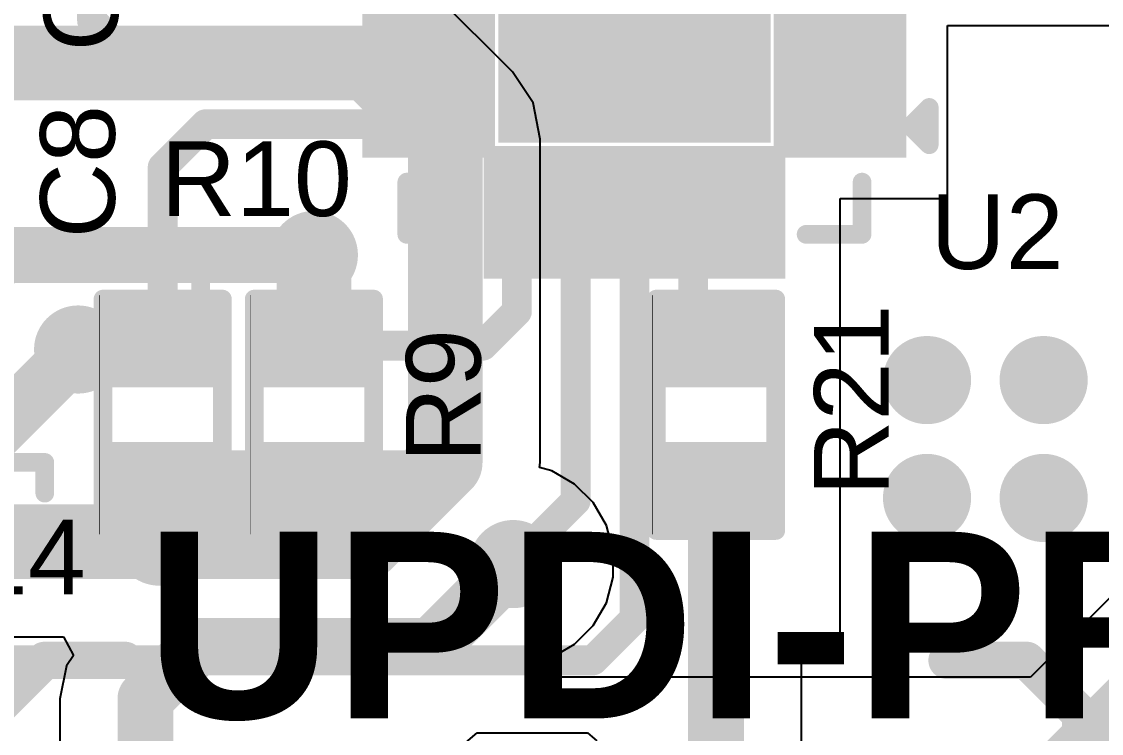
# Model space of a CAD drawing. Header units: millimetres. Extents: x -0.08 to 6.4, y -0.08 to 2.27.
# Drawn here: x 1.0063 to 1.2957, y 0.1668 to 0.3575 of the extents above; entities that cross this region are included whole.
import ezdxf

# ---------------------------------------------------------------- set-up
doc = ezdxf.new("R2010")
doc.units = ezdxf.units.MM
doc.header["$MEASUREMENT"] = 0
for name, color, linetype in [('BottomLayer', 5, 'Continuous'), ('TopLayer', 1, 'Continuous'), ('TopOverlay', 2, 'Continuous'), ('TopPaste', 8, 'Continuous'), ('TopSolder', 216, 'Continuous'), ('ViaHoleLayer', 16, 'Continuous')]:
    doc.layers.add(name, color=color, linetype=linetype)
doc.styles.add('Arial', font='', dxfattribs={"height": 0.2})
doc.styles.add('Arial Rounded MT Bold', font='', dxfattribs={"height": 0.2})
doc.styles.get('Arial').set_extended_font_data('Arial')
doc.styles.get('Arial Rounded MT Bold').set_extended_font_data('Arial Rounded MT Bold', bold=True)

# ---------------------------------------------------------------- blocks, each defined once
blk = doc.blocks.new('20_VQFN__3_3__10')
at = {"layer": 'TopLayer'}
for points in [[(-0.03642, 0.04134), (-0.03642, 0.0689), (-0.02657, 0.0689), (-0.02657, 0.04134)], [(-0.02067, 0.04134), (-0.02067, 0.0689), (-0.01083, 0.0689), (-0.01083, 0.04134)], [(-0.00492, 0.04134), (-0.00492, 0.0689), (0.00492, 0.0689), (0.00492, 0.04134)], [(0.01083, 0.04134), (0.01083, 0.0689), (0.02067, 0.0689), (0.02067, 0.04134)], [(0.02657, 0.04134), (0.02657, 0.0689), (0.03642, 0.0689), (0.03642, 0.04134)], [(-0.0689, 0.03642), (-0.04134, 0.03642), (-0.04134, 0.02657), (-0.0689, 0.02657)], [(0.04134, 0.03642), (0.0689, 0.03642), (0.0689, 0.02657), (0.04134, 0.02657)], [(-0.03248, 0.03248), (0.03248, 0.03248), (0.03248, -0.03248), (-0.03248, -0.03248)], [(-0.0689, 0.02067), (-0.04134, 0.02067), (-0.04134, 0.01083), (-0.0689, 0.01083)], [(0.04134, 0.02067), (0.0689, 0.02067), (0.0689, 0.01083), (0.04134, 0.01083)], [(-0.0689, 0.00492), (-0.04134, 0.00492), (-0.04134, -0.00492), (-0.0689, -0.00492)], [(0.04134, 0.00492), (0.0689, 0.00492), (0.0689, -0.00492), (0.04134, -0.00492)], [(-0.0689, -0.01083), (-0.04134, -0.01083), (-0.04134, -0.02067), (-0.0689, -0.02067)], [(0.04134, -0.01083), (0.0689, -0.01083), (0.0689, -0.02067), (0.04134, -0.02067)], [(-0.0689, -0.02657), (-0.04134, -0.02657), (-0.04134, -0.03642), (-0.0689, -0.03642)], [(0.04134, -0.02657), (0.0689, -0.02657), (0.0689, -0.03642), (0.04134, -0.03642)], [(-0.02657, -0.04134), (-0.02657, -0.0689), (-0.03642, -0.0689), (-0.03642, -0.04134)], [(-0.01083, -0.04134), (-0.01083, -0.0689), (-0.02067, -0.0689), (-0.02067, -0.04134)], [(0.00492, -0.04134), (0.00492, -0.0689), (-0.00492, -0.0689), (-0.00492, -0.04134)], [(0.02067, -0.04134), (0.02067, -0.0689), (0.01083, -0.0689), (0.01083, -0.04134)], [(0.03642, -0.04134), (0.03642, -0.0689), (0.02657, -0.0689), (0.02657, -0.04134)]]:
    blk.add_hatch(color=1, dxfattribs=at).paths.add_polyline_path(points)
at = {"layer": 'TopPaste'}
for points in [[(-0.03642, 0.04134), (-0.03642, 0.0689), (-0.02657, 0.0689), (-0.02657, 0.04134)], [(-0.02067, 0.04134), (-0.02067, 0.0689), (-0.01083, 0.0689), (-0.01083, 0.04134)], [(-0.00492, 0.04134), (-0.00492, 0.0689), (0.00492, 0.0689), (0.00492, 0.04134)], [(0.01083, 0.04134), (0.01083, 0.0689), (0.02067, 0.0689), (0.02067, 0.04134)], [(0.02657, 0.04134), (0.02657, 0.0689), (0.03642, 0.0689), (0.03642, 0.04134)], [(-0.0689, 0.03642), (-0.04134, 0.03642), (-0.04134, 0.02657), (-0.0689, 0.02657)], [(0.04134, 0.03642), (0.0689, 0.03642), (0.0689, 0.02657), (0.04134, 0.02657)], [(-0.03248, 0.03248), (0.03248, 0.03248), (0.03248, -0.03248), (-0.03248, -0.03248)], [(-0.0689, 0.02067), (-0.04134, 0.02067), (-0.04134, 0.01083), (-0.0689, 0.01083)], [(0.04134, 0.02067), (0.0689, 0.02067), (0.0689, 0.01083), (0.04134, 0.01083)], [(-0.0689, 0.00492), (-0.04134, 0.00492), (-0.04134, -0.00492), (-0.0689, -0.00492)], [(0.04134, 0.00492), (0.0689, 0.00492), (0.0689, -0.00492), (0.04134, -0.00492)], [(-0.0689, -0.01083), (-0.04134, -0.01083), (-0.04134, -0.02067), (-0.0689, -0.02067)], [(0.04134, -0.01083), (0.0689, -0.01083), (0.0689, -0.02067), (0.04134, -0.02067)], [(-0.0689, -0.02657), (-0.04134, -0.02657), (-0.04134, -0.03642), (-0.0689, -0.03642)], [(0.04134, -0.02657), (0.0689, -0.02657), (0.0689, -0.03642), (0.04134, -0.03642)], [(-0.02657, -0.04134), (-0.02657, -0.0689), (-0.03642, -0.0689), (-0.03642, -0.04134)], [(-0.01083, -0.04134), (-0.01083, -0.0689), (-0.02067, -0.0689), (-0.02067, -0.04134)], [(0.00492, -0.04134), (0.00492, -0.0689), (-0.00492, -0.0689), (-0.00492, -0.04134)], [(0.02067, -0.04134), (0.02067, -0.0689), (0.01083, -0.0689), (0.01083, -0.04134)], [(0.03642, -0.04134), (0.03642, -0.0689), (0.02657, -0.0689), (0.02657, -0.04134)]]:
    blk.add_hatch(color=8, dxfattribs=at).paths.add_polyline_path(points)
at = {"layer": 'TopSolder'}
for points in [[(-0.04042, 0.03734), (-0.04042, 0.0729), (-0.02257, 0.0729), (-0.02257, 0.03734)], [(-0.02467, 0.03734), (-0.02467, 0.0729), (-0.00683, 0.0729), (-0.00683, 0.03734)], [(-0.00892, 0.03734), (-0.00892, 0.0729), (0.00892, 0.0729), (0.00892, 0.03734)], [(0.00683, 0.03734), (0.00683, 0.0729), (0.02467, 0.0729), (0.02467, 0.03734)], [(0.02257, 0.03734), (0.02257, 0.0729), (0.04042, 0.0729), (0.04042, 0.03734)], [(-0.0729, 0.04042), (-0.03734, 0.04042), (-0.03734, 0.02257), (-0.0729, 0.02257)], [(0.03734, 0.04042), (0.0729, 0.04042), (0.0729, 0.02257), (0.03734, 0.02257)], [(-0.03648, 0.03648), (0.03648, 0.03648), (0.03648, -0.03648), (-0.03648, -0.03648)], [(-0.0729, 0.02467), (-0.03734, 0.02467), (-0.03734, 0.00683), (-0.0729, 0.00683)], [(0.03734, 0.02467), (0.0729, 0.02467), (0.0729, 0.00683), (0.03734, 0.00683)], [(-0.0729, 0.00892), (-0.03734, 0.00892), (-0.03734, -0.00892), (-0.0729, -0.00892)], [(0.03734, 0.00892), (0.0729, 0.00892), (0.0729, -0.00892), (0.03734, -0.00892)], [(-0.0729, -0.00683), (-0.03734, -0.00683), (-0.03734, -0.02467), (-0.0729, -0.02467)], [(0.03734, -0.00683), (0.0729, -0.00683), (0.0729, -0.02467), (0.03734, -0.02467)], [(-0.0729, -0.02257), (-0.03734, -0.02257), (-0.03734, -0.04042), (-0.0729, -0.04042)], [(0.03734, -0.02257), (0.0729, -0.02257), (0.0729, -0.04042), (0.03734, -0.04042)], [(-0.02257, -0.03734), (-0.02257, -0.0729), (-0.04042, -0.0729), (-0.04042, -0.03734)], [(-0.00683, -0.03734), (-0.00683, -0.0729), (-0.02467, -0.0729), (-0.02467, -0.03734)], [(0.00892, -0.03734), (0.00892, -0.0729), (-0.00892, -0.0729), (-0.00892, -0.03734)], [(0.02467, -0.03734), (0.02467, -0.0729), (0.00683, -0.0729), (0.00683, -0.03734)], [(0.04042, -0.03734), (0.04042, -0.0729), (0.02257, -0.0729), (0.02257, -0.03734)]]:
    blk.add_hatch(color=216, dxfattribs=at).paths.add_polyline_path(points)
at = {"layer": 'TopOverlay', "const_width": 0.005}
for points in [[(-0.046, 0.061), (-0.061, 0.061)], [(-0.061, 0.061), (-0.061, 0.047)], [(0.061, 0.061), (0.046, 0.061)], [(0.061, 0.061), (0.061, 0.047)], [(-0.074, 0.032), (-0.079, 0.037)], [(-0.079, 0.037), (-0.079, 0.027)], [(-0.074, 0.032), (-0.079, 0.027)], [(-0.061, -0.047), (-0.061, -0.061)], [(0.061, -0.047), (0.061, -0.061)], [(-0.046, -0.061), (-0.061, -0.061)], [(0.061, -0.061), (0.046, -0.061)]]:
    blk.add_lwpolyline(points, dxfattribs=at)
at = {"layer": 'TopOverlay', "const_width": 0.0025}
for points in [[(-0.06225, 0.061, 1), (-0.05975, 0.061, 1)], [(-0.06225, 0.061, 1), (-0.05975, 0.061, 1)], [(-0.04725, 0.061, 1), (-0.04475, 0.061, 1)], [(0.04475, 0.061, 1), (0.04725, 0.061, 1)], [(0.05975, 0.061, 1), (0.06225, 0.061, 1)], [(0.05975, 0.061, 1), (0.06225, 0.061, 1)], [(-0.06225, 0.047, 1), (-0.05975, 0.047, 1)], [(0.05975, 0.047, 1), (0.06225, 0.047, 1)], [(-0.08025, 0.037, 1), (-0.07775, 0.037, 1)], [(-0.08025, 0.037, 1), (-0.07775, 0.037, 1)], [(-0.07525, 0.032, 1), (-0.07275, 0.032, 1)], [(-0.07525, 0.032, 1), (-0.07275, 0.032, 1)], [(-0.08025, 0.027, 1), (-0.07775, 0.027, 1)], [(-0.08025, 0.027, 1), (-0.07775, 0.027, 1)], [(-0.06225, -0.047, 1), (-0.05975, -0.047, 1)], [(0.05975, -0.047, 1), (0.06225, -0.047, 1)], [(-0.06225, -0.061, 1), (-0.05975, -0.061, 1)], [(-0.06225, -0.061, 1), (-0.05975, -0.061, 1)], [(-0.04725, -0.061, 1), (-0.04475, -0.061, 1)], [(0.04475, -0.061, 1), (0.04725, -0.061, 1)], [(0.05975, -0.061, 1), (0.06225, -0.061, 1)], [(0.05975, -0.061, 1), (0.06225, -0.061, 1)]]:
    blk.add_lwpolyline(points, format="xyb", close=True, dxfattribs=at)
blk = doc.blocks.new('R___0402_19')
at = {"layer": 'TopLayer'}
for points in [[(-0.0275, -0.0125), (-0.0275, 0.0125), (-0.0095, 0.0125), (-0.0095, -0.0125)], [(0.0095, -0.0125), (0.0095, 0.0125), (0.0275, 0.0125), (0.0275, -0.0125)]]:
    blk.add_hatch(color=1, dxfattribs=at).paths.add_polyline_path(points)
at = {"layer": 'TopPaste'}
for points in [[(-0.0275, -0.0125), (-0.0275, 0.0125), (-0.0095, 0.0125), (-0.0095, -0.0125)], [(0.0095, -0.0125), (0.0095, 0.0125), (0.0275, 0.0125), (0.0275, -0.0125)]]:
    blk.add_hatch(color=8, dxfattribs=at).paths.add_polyline_path(points)
at = {"layer": 'TopSolder'}
for points in [[(-0.02967, -0.01467), (-0.02967, 0.01467), (-0.00733, 0.01467), (-0.00733, -0.01467)], [(0.00733, -0.01467), (0.00733, 0.01467), (0.02967, 0.01467), (0.02967, -0.01467)]]:
    blk.add_hatch(color=216, dxfattribs=at).paths.add_polyline_path(points)
at = {"layer": 'TopOverlay'}
for points, const_width in [([(0.031, 0.016), (-0.031, 0.016)], 0.005), ([(-0.031, -0.016), (-0.031, 0.016)], 0.005), ([(0.031, -0.016), (0.031, 0.016)], 0.005), ([(0.031, -0.016), (-0.031, -0.016)], 0.005), ([(0.032, -0.017), (-0.032, -0.017)], 0.000127)]:
    blk.add_lwpolyline(points, dxfattribs=dict(at, const_width=const_width))
for points, const_width in [([(-0.03225, 0.016, 1), (-0.02975, 0.016, 1)], 0.0025), ([(-0.03225, 0.016, 1), (-0.02975, 0.016, 1)], 0.0025), ([(0.02975, 0.016, 1), (0.03225, 0.016, 1)], 0.0025), ([(0.02975, 0.016, 1), (0.03225, 0.016, 1)], 0.0025), ([(-0.03225, -0.016, 1), (-0.02975, -0.016, 1)], 0.0025), ([(-0.03225, -0.016, 1), (-0.02975, -0.016, 1)], 0.0025), ([(0.02975, -0.016, 1), (0.03225, -0.016, 1)], 0.0025), ([(0.02975, -0.016, 1), (0.03225, -0.016, 1)], 0.0025), ([(-0.03203, -0.017, 1), (-0.03197, -0.017, 1)], 0.0000635), ([(0.03197, -0.017, 1), (0.03203, -0.017, 1)], 0.0000635)]:
    blk.add_lwpolyline(points, format="xyb", close=True, dxfattribs=dict(at, const_width=const_width))
blk = doc.blocks.new('R___0402_29')
at = {"layer": 'TopLayer'}
for points in [[(-0.0275, -0.0125), (-0.0275, 0.0125), (-0.0095, 0.0125), (-0.0095, -0.0125)], [(0.0095, -0.0125), (0.0095, 0.0125), (0.0275, 0.0125), (0.0275, -0.0125)]]:
    blk.add_hatch(color=1, dxfattribs=at).paths.add_polyline_path(points)
at = {"layer": 'TopPaste'}
for points in [[(-0.0275, -0.0125), (-0.0275, 0.0125), (-0.0095, 0.0125), (-0.0095, -0.0125)], [(0.0095, -0.0125), (0.0095, 0.0125), (0.0275, 0.0125), (0.0275, -0.0125)]]:
    blk.add_hatch(color=8, dxfattribs=at).paths.add_polyline_path(points)
at = {"layer": 'TopSolder'}
for points in [[(-0.02967, -0.01467), (-0.02967, 0.01467), (-0.00733, 0.01467), (-0.00733, -0.01467)], [(0.00733, -0.01467), (0.00733, 0.01467), (0.02967, 0.01467), (0.02967, -0.01467)]]:
    blk.add_hatch(color=216, dxfattribs=at).paths.add_polyline_path(points)
at = {"layer": 'TopOverlay'}
for points, const_width in [([(-0.031, -0.016), (-0.031, 0.016)], 0.005), ([(0.031, 0.016), (-0.031, 0.016)], 0.005), ([(0.031, -0.016), (0.031, 0.016)], 0.005), ([(0.031, -0.016), (-0.031, -0.016)], 0.005), ([(0.032, -0.017), (-0.032, -0.017)], 0.000127)]:
    blk.add_lwpolyline(points, dxfattribs=dict(at, const_width=const_width))
for points, const_width in [([(-0.03225, 0.016, 1), (-0.02975, 0.016, 1)], 0.0025), ([(-0.03225, 0.016, 1), (-0.02975, 0.016, 1)], 0.0025), ([(0.02975, 0.016, 1), (0.03225, 0.016, 1)], 0.0025), ([(0.02975, 0.016, 1), (0.03225, 0.016, 1)], 0.0025), ([(-0.03225, -0.016, 1), (-0.02975, -0.016, 1)], 0.0025), ([(-0.03225, -0.016, 1), (-0.02975, -0.016, 1)], 0.0025), ([(0.02975, -0.016, 1), (0.03225, -0.016, 1)], 0.0025), ([(0.02975, -0.016, 1), (0.03225, -0.016, 1)], 0.0025), ([(-0.03203, -0.017, 1), (-0.03197, -0.017, 1)], 0.0000635), ([(0.03197, -0.017, 1), (0.03203, -0.017, 1)], 0.0000635)]:
    blk.add_lwpolyline(points, format="xyb", close=True, dxfattribs=dict(at, const_width=const_width))
blk = doc.blocks.new('R___0402_30')
at = {"layer": 'TopLayer'}
for points in [[(-0.0275, -0.0125), (-0.0275, 0.0125), (-0.0095, 0.0125), (-0.0095, -0.0125)], [(0.0095, -0.0125), (0.0095, 0.0125), (0.0275, 0.0125), (0.0275, -0.0125)]]:
    blk.add_hatch(color=1, dxfattribs=at).paths.add_polyline_path(points)
at = {"layer": 'TopPaste'}
for points in [[(-0.0275, -0.0125), (-0.0275, 0.0125), (-0.0095, 0.0125), (-0.0095, -0.0125)], [(0.0095, -0.0125), (0.0095, 0.0125), (0.0275, 0.0125), (0.0275, -0.0125)]]:
    blk.add_hatch(color=8, dxfattribs=at).paths.add_polyline_path(points)
at = {"layer": 'TopSolder'}
for points in [[(-0.02967, -0.01467), (-0.02967, 0.01467), (-0.00733, 0.01467), (-0.00733, -0.01467)], [(0.00733, -0.01467), (0.00733, 0.01467), (0.02967, 0.01467), (0.02967, -0.01467)]]:
    blk.add_hatch(color=216, dxfattribs=at).paths.add_polyline_path(points)
at = {"layer": 'TopOverlay'}
for points, const_width in [([(0.031, 0.016), (-0.031, 0.016)], 0.005), ([(-0.031, -0.016), (-0.031, 0.016)], 0.005), ([(0.031, -0.016), (0.031, 0.016)], 0.005), ([(0.031, -0.016), (-0.031, -0.016)], 0.005), ([(0.032, -0.017), (-0.032, -0.017)], 0.000127)]:
    blk.add_lwpolyline(points, dxfattribs=dict(at, const_width=const_width))
for points, const_width in [([(-0.03225, 0.016, 1), (-0.02975, 0.016, 1)], 0.0025), ([(-0.03225, 0.016, 1), (-0.02975, 0.016, 1)], 0.0025), ([(0.02975, 0.016, 1), (0.03225, 0.016, 1)], 0.0025), ([(0.02975, 0.016, 1), (0.03225, 0.016, 1)], 0.0025), ([(-0.03225, -0.016, 1), (-0.02975, -0.016, 1)], 0.0025), ([(-0.03225, -0.016, 1), (-0.02975, -0.016, 1)], 0.0025), ([(0.02975, -0.016, 1), (0.03225, -0.016, 1)], 0.0025), ([(0.02975, -0.016, 1), (0.03225, -0.016, 1)], 0.0025), ([(-0.03203, -0.017, 1), (-0.03197, -0.017, 1)], 0.0000635), ([(0.03197, -0.017, 1), (0.03203, -0.017, 1)], 0.0000635)]:
    blk.add_lwpolyline(points, format="xyb", close=True, dxfattribs=dict(at, const_width=const_width))

msp = doc.modelspace()

# ---------------------------------------------------------------- hatches: boundary and pattern name
at = {"layer": 'BottomLayer'}
h = msp.add_hatch(color=5, dxfattribs=at)
edge = h.paths.add_edge_path()
edge.add_arc((1.15479, 0.3457), 0.01181, 0, 360)
h = msp.add_hatch(color=5, dxfattribs=at)
edge = h.paths.add_edge_path()
edge.add_arc((1.18603, 0.3457), 0.01181, 0, 360)
h = msp.add_hatch(color=5, dxfattribs=at)
edge = h.paths.add_edge_path()
edge.add_arc((1.08464, 0.29499), 0.01181, 0, 360)
h = msp.add_hatch(color=5, dxfattribs=at)
edge = h.paths.add_edge_path()
edge.add_arc((1.02146, 0.26968), 0.01181, 0, 360)
h = msp.add_hatch(color=5, dxfattribs=at)
edge = h.paths.add_edge_path()
edge.add_arc((1.24895, 0.26149), 0.01181, 0, 360)
h = msp.add_hatch(color=5, dxfattribs=at)
edge = h.paths.add_edge_path()
edge.add_arc((1.2802, 0.26149), 0.01181, 0, 360)
h = msp.add_hatch(color=5, dxfattribs=at)
edge = h.paths.add_edge_path()
edge.add_arc((1.24895, 0.22991), 0.01181, 0, 360)
h = msp.add_hatch(color=5, dxfattribs=at)
edge = h.paths.add_edge_path()
edge.add_arc((1.2802, 0.22991), 0.01181, 0, 360)
h = msp.add_hatch(color=5, dxfattribs=at)
edge = h.paths.add_edge_path()
edge.add_arc((1.0432, 0.21822), 0.01181, 0, 360)
h = msp.add_hatch(color=5, dxfattribs=at)
edge = h.paths.add_edge_path()
edge.add_arc((1.13806, 0.2122), 0.01181, 0, 360)
at = {"layer": 'TopLayer'}
h = msp.add_hatch(color=1, dxfattribs=at)
edge = h.paths.add_edge_path()
edge.add_arc((1.15479, 0.3457), 0.01181, 0, 360)
h = msp.add_hatch(color=1, dxfattribs=at)
edge = h.paths.add_edge_path()
edge.add_arc((1.18603, 0.3457), 0.01181, 0, 360)
h = msp.add_hatch(color=1, dxfattribs=at)
edge = h.paths.add_edge_path()
edge.add_arc((1.08464, 0.29499), 0.01181, 0, 360)
h = msp.add_hatch(color=1, dxfattribs=at)
edge = h.paths.add_edge_path()
edge.add_arc((1.02146, 0.26968), 0.01181, 0, 360)
h = msp.add_hatch(color=1, dxfattribs=at)
edge = h.paths.add_edge_path()
edge.add_arc((1.24895, 0.26149), 0.01181, 0, 360)
h = msp.add_hatch(color=1, dxfattribs=at)
edge = h.paths.add_edge_path()
edge.add_arc((1.2802, 0.26149), 0.01181, 0, 360)
for points in [[(1.0312, 0.21822), (1.05504, 0.21822), (1.05504, 0.24269), (1.0312, 0.24269)], [(1.04863, 0.22469), (1.11414, 0.22469), (1.11414, 0.24269), (1.04863, 0.24269)]]:
    msp.add_hatch(color=1, dxfattribs=at).paths.add_polyline_path(points)
h = msp.add_hatch(color=1, dxfattribs=at)
edge = h.paths.add_edge_path()
edge.add_arc((1.24895, 0.22991), 0.01181, 0, 360)
h = msp.add_hatch(color=1, dxfattribs=at)
edge = h.paths.add_edge_path()
edge.add_arc((1.2802, 0.22991), 0.01181, 0, 360)
h = msp.add_hatch(color=1, dxfattribs=at)
edge = h.paths.add_edge_path()
edge.add_arc((1.0432, 0.21822), 0.01181, 0, 360)
h = msp.add_hatch(color=1, dxfattribs=at)
edge = h.paths.add_edge_path()
edge.add_arc((1.13806, 0.2122), 0.01181, 0, 360)
at = {"layer": 'ViaHoleLayer'}
h = msp.add_hatch(color=16, dxfattribs=at)
edge = h.paths.add_edge_path()
edge.add_arc((1.15479, 0.3457), 0.00591, 0, 360)
h = msp.add_hatch(color=16, dxfattribs=at)
edge = h.paths.add_edge_path()
edge.add_arc((1.18603, 0.3457), 0.00591, 0, 360)
h = msp.add_hatch(color=16, dxfattribs=at)
edge = h.paths.add_edge_path()
edge.add_arc((1.08464, 0.29499), 0.00591, 0, 360)
h = msp.add_hatch(color=16, dxfattribs=at)
edge = h.paths.add_edge_path()
edge.add_arc((1.02146, 0.26968), 0.00591, 0, 360)
h = msp.add_hatch(color=16, dxfattribs=at)
edge = h.paths.add_edge_path()
edge.add_arc((1.24895, 0.26149), 0.00591, 0, 360)
h = msp.add_hatch(color=16, dxfattribs=at)
edge = h.paths.add_edge_path()
edge.add_arc((1.2802, 0.26149), 0.00591, 0, 360)
h = msp.add_hatch(color=16, dxfattribs=at)
edge = h.paths.add_edge_path()
edge.add_arc((1.24895, 0.22991), 0.00591, 0, 360)
h = msp.add_hatch(color=16, dxfattribs=at)
edge = h.paths.add_edge_path()
edge.add_arc((1.2802, 0.22991), 0.00591, 0, 360)
h = msp.add_hatch(color=16, dxfattribs=at)
edge = h.paths.add_edge_path()
edge.add_arc((1.0432, 0.21822), 0.00591, 0, 360)
h = msp.add_hatch(color=16, dxfattribs=at)
edge = h.paths.add_edge_path()
edge.add_arc((1.13806, 0.2122), 0.00591, 0, 360)

# ---------------------------------------------------------------- linework, layer by layer
at = {"layer": 'BottomLayer'}
for p, q in [((1.13786, 0.34403), (1.11747, 0.36442)), ((1.14338, 0.33576), (1.13786, 0.34403)), ((1.14532, 0.32601), (1.14338, 0.33576)), ((1.14532, 0.23938), (1.14532, 0.32601)), ((1.14506, 0.23808), (1.14532, 0.23938)), ((1.1484, 0.23718), (1.14506, 0.23808)), ((1.15452, 0.23365), (1.1484, 0.23718)), ((1.15951, 0.22866), (1.15452, 0.23365)), ((1.16304, 0.22255), (1.15951, 0.22866)), ((1.16487, 0.21573), (1.16304, 0.22255)), ((1.16487, 0.20867), (1.16487, 0.21573)), ((1.16304, 0.20185), (1.16487, 0.20867)), ((1.30446, 0.20969), (1.27671, 0.18194)), ((1.15951, 0.19574), (1.16304, 0.20185)), ((1.15452, 0.19074), (1.15951, 0.19574)), ((0.99623, 0.19273), (1.01753, 0.19273)), ((1.01753, 0.19273), (1.0202, 0.18773)), ((1.1484, 0.18721), (1.15452, 0.19074)), ((1.0202, 0.18773), (1.01832, 0.18492)), ((1.14736, 0.18694), (1.1484, 0.18721)), ((1.14802, 0.18194), (1.14736, 0.18694)), ((1.01832, 0.18492), (1.01658, 0.17614)), ((1.27671, 0.18194), (1.14802, 0.18194)), ((1.01658, 0.17614), (1.01658, 0.1242))]:
    msp.add_line(p, q, dxfattribs=at)
for points, const_width in [([(0.92135, 0.34639), (1.09945, 0.34639)], 0.02), ([(1.09945, 0.34639), (1.11983, 0.32601)], 0.02), ([(1.11983, 0.23938), (1.11983, 0.32601)], 0.02), ([(0.9758, 0.2694), (1.00139, 0.29499)], 0.015), ([(1.00139, 0.29499), (1.08464, 0.29499)], 0.015), ([(0.99587, 0.24409), (1.02146, 0.26968)], 0.015), ([(1.09867, 0.21822), (1.11983, 0.23938)], 0.02), ([(0.98567, 0.21822), (1.0432, 0.21822)], 0.02), ([(1.0432, 0.21822), (1.09867, 0.21822)], 0.02), ([(1.11611, 0.19025), (1.13704, 0.21118)], 0.015), ([(1.2882, 0.1542), (1.3322, 0.1982)], 0.025), ([(1.03952, 0.17614), (1.05363, 0.19025)], 0.015), ([(1.05363, 0.19025), (1.11611, 0.19025)], 0.015), ([(1.03952, 0.11469), (1.03952, 0.17614)], 0.015)]:
    msp.add_lwpolyline(points, dxfattribs=dict(at, const_width=const_width))
for points, const_width in [([(1.09445, 0.34639, 1), (1.10445, 0.34639, 1)], 0.01), ([(1.09445, 0.34639, 1), (1.10445, 0.34639, 1)], 0.01), ([(1.11483, 0.32601, 1), (1.12483, 0.32601, 1)], 0.01), ([(1.11483, 0.32601, 1), (1.12483, 0.32601, 1)], 0.01), ([(0.99764, 0.29499, 1), (1.00514, 0.29499, 1)], 0.0075), ([(0.99764, 0.29499, 1), (1.00514, 0.29499, 1)], 0.0075), ([(1.08089, 0.29499, 1), (1.08839, 0.29499, 1)], 0.0075), ([(1.01771, 0.26968, 1), (1.02521, 0.26968, 1)], 0.0075), ([(1.11483, 0.23938, 1), (1.12483, 0.23938, 1)], 0.01), ([(1.11483, 0.23938, 1), (1.12483, 0.23938, 1)], 0.01), ([(1.0382, 0.21822, 1), (1.0482, 0.21822, 1)], 0.01), ([(1.0382, 0.21822, 1), (1.0482, 0.21822, 1)], 0.01), ([(1.09367, 0.21822, 1), (1.10367, 0.21822, 1)], 0.01), ([(1.09367, 0.21822, 1), (1.10367, 0.21822, 1)], 0.01), ([(1.13329, 0.21118, 1), (1.14079, 0.21118, 1)], 0.0075), ([(1.04988, 0.19025, 1), (1.05738, 0.19025, 1)], 0.0075), ([(1.04988, 0.19025, 1), (1.05738, 0.19025, 1)], 0.0075), ([(1.11236, 0.19025, 1), (1.11986, 0.19025, 1)], 0.0075), ([(1.11236, 0.19025, 1), (1.11986, 0.19025, 1)], 0.0075), ([(1.03577, 0.17614, 1), (1.04327, 0.17614, 1)], 0.0075), ([(1.03577, 0.17614, 1), (1.04327, 0.17614, 1)], 0.0075)]:
    msp.add_lwpolyline(points, format="xyb", close=True, dxfattribs=dict(at, const_width=const_width))
at = {"layer": 'TopLayer'}
for p, q in [((1.25443, 0.31011), (1.25443, 0.35647)), ((1.25443, 0.35647), (1.30294, 0.35647)), ((1.22565, 0.1864), (1.22565, 0.31011)), ((1.22565, 0.31011), (1.25443, 0.31011)), ((1.21535, 0.16383), (1.21535, 0.1864)), ((1.21535, 0.1864), (1.22565, 0.1864)), ((1.12473, 0.16383), (1.12841, 0.16702)), ((1.12841, 0.16702), (1.15799, 0.16702)), ((1.15799, 0.16702), (1.16046, 0.16487))]:
    msp.add_line(p, q, dxfattribs=at)
for points, const_width in [([(1.0252, 0.35778), (1.0252, 0.38337)], 0.008), ([(1.0252, 0.35778), (1.0372, 0.34578)], 0.008), ([(1.0372, 0.34578), (1.11542, 0.34578)], 0.008), ([(1.04413, 0.31854), (1.05563, 0.33003)], 0.008), ([(1.05563, 0.33003), (1.11542, 0.33003)], 0.008), ([(1.04413, 0.26932), (1.04413, 0.31854)], 0.008), ([(1.13904, 0.27986), (1.13904, 0.30641)], 0.008), ([(1.15479, 0.22914), (1.15479, 0.30641)], 0.008), ([(1.17054, 0.19751), (1.17054, 0.30641)], 0.008), ([(1.18628, 0.27682), (1.18628, 0.30641)], 0.008), ([(1.08464, 0.27601), (1.08464, 0.29499)], 0.02), ([(1.12987, 0.27069), (1.13904, 0.27986)], 0.008), ([(1.18628, 0.27682), (1.19241, 0.27069)], 0.008), ([(1.02146, 0.26968), (1.02196, 0.27019)], 0.016), ([(1.02196, 0.27019), (1.04363, 0.27019)], 0.016), ([(1.04363, 0.27019), (1.04413, 0.27069)], 0.016), ([(1.08464, 0.27069), (1.12987, 0.27069)], 0.008), ([(1.19241, 0.1134), (1.19241, 0.23369)], 0.015), ([(1.13806, 0.21241), (1.15479, 0.22914)], 0.008), ([(1.13806, 0.2122), (1.13806, 0.21241)], 0.008), ([(1.15943, 0.1864), (1.17054, 0.19751)], 0.008), ([(0.99872, 0.1864), (1.15943, 0.1864)], 0.008)]:
    msp.add_lwpolyline(points, dxfattribs=dict(at, const_width=const_width))
for points, const_width in [([(1.0232, 0.35778, 1), (1.0272, 0.35778, 1)], 0.004), ([(1.0232, 0.35778, 1), (1.0272, 0.35778, 1)], 0.004), ([(1.0352, 0.34578, 1), (1.0392, 0.34578, 1)], 0.004), ([(1.0352, 0.34578, 1), (1.0392, 0.34578, 1)], 0.004), ([(1.11342, 0.34578, 1), (1.11742, 0.34578, 1)], 0.004), ([(1.05363, 0.33003, 1), (1.05763, 0.33003, 1)], 0.004), ([(1.05363, 0.33003, 1), (1.05763, 0.33003, 1)], 0.004), ([(1.11342, 0.33003, 1), (1.11742, 0.33003, 1)], 0.004), ([(1.04213, 0.31854, 1), (1.04613, 0.31854, 1)], 0.004), ([(1.04213, 0.31854, 1), (1.04613, 0.31854, 1)], 0.004), ([(1.13704, 0.30641, 1), (1.14104, 0.30641, 1)], 0.004), ([(1.15279, 0.30641, 1), (1.15679, 0.30641, 1)], 0.004), ([(1.16854, 0.30641, 1), (1.17254, 0.30641, 1)], 0.004), ([(1.18428, 0.30641, 1), (1.18828, 0.30641, 1)], 0.004), ([(1.07964, 0.29499, 1), (1.08964, 0.29499, 1)], 0.01), ([(1.07964, 0.27601, 1), (1.08964, 0.27601, 1)], 0.01), ([(1.13704, 0.27986, 1), (1.14104, 0.27986, 1)], 0.004), ([(1.13704, 0.27986, 1), (1.14104, 0.27986, 1)], 0.004), ([(1.18428, 0.27682, 1), (1.18828, 0.27682, 1)], 0.004), ([(1.18428, 0.27682, 1), (1.18828, 0.27682, 1)], 0.004), ([(1.01796, 0.27019, 1), (1.02596, 0.27019, 1)], 0.008), ([(1.01796, 0.27019, 1), (1.02596, 0.27019, 1)], 0.008), ([(1.03963, 0.27019, 1), (1.04763, 0.27019, 1)], 0.008), ([(1.03963, 0.27019, 1), (1.04763, 0.27019, 1)], 0.008), ([(1.04013, 0.27069, 1), (1.04813, 0.27069, 1)], 0.008), ([(1.01746, 0.26968, 1), (1.02546, 0.26968, 1)], 0.008), ([(1.04213, 0.26932, 1), (1.04613, 0.26932, 1)], 0.004), ([(1.08264, 0.27069, 1), (1.08664, 0.27069, 1)], 0.004), ([(1.12787, 0.27069, 1), (1.13187, 0.27069, 1)], 0.004), ([(1.12787, 0.27069, 1), (1.13187, 0.27069, 1)], 0.004), ([(1.19041, 0.27069, 1), (1.19441, 0.27069, 1)], 0.004), ([(1.18866, 0.23369, 1), (1.19616, 0.23369, 1)], 0.0075), ([(1.15279, 0.22914, 1), (1.15679, 0.22914, 1)], 0.004), ([(1.15279, 0.22914, 1), (1.15679, 0.22914, 1)], 0.004), ([(1.13606, 0.21241, 1), (1.14006, 0.21241, 1)], 0.004), ([(1.13606, 0.21241, 1), (1.14006, 0.21241, 1)], 0.004), ([(1.13606, 0.2122, 1), (1.14006, 0.2122, 1)], 0.004), ([(1.16854, 0.19751, 1), (1.17254, 0.19751, 1)], 0.004), ([(1.16854, 0.19751, 1), (1.17254, 0.19751, 1)], 0.004), ([(1.15743, 0.1864, 1), (1.16143, 0.1864, 1)], 0.004), ([(1.15743, 0.1864, 1), (1.16143, 0.1864, 1)], 0.004)]:
    msp.add_lwpolyline(points, format="xyb", close=True, dxfattribs=dict(at, const_width=const_width))
at = {"layer": 'TopOverlay'}
for points, const_width in [([(1.05427, 0.28373), (1.05427, 0.2985)], 0.005), ([(1.05404, 0.28373), (1.05427, 0.28373)], 0.005), ([(1.0032, 0.23944), (1.01253, 0.23944)], 0.005), ([(1.01253, 0.2312), (1.01253, 0.23944)], 0.005), ([(0.99809, 0.17199), (1.0125, 0.1864)], 0.01), ([(1.0125, 0.1864), (1.03404, 0.1864)], 0.01), ([(1.25431, 0.1864), (1.27567, 0.1864)], 0.01), ([(1.27567, 0.1864), (1.29008, 0.17199)], 0.01), ([(1.29008, 0.08179), (1.29008, 0.17199)], 0.01)]:
    msp.add_lwpolyline(points, dxfattribs=dict(at, const_width=const_width))
for points, const_width in [([(1.05302, 0.2985, 1), (1.05552, 0.2985, 1)], 0.0025), ([(1.05279, 0.28373, 1), (1.05529, 0.28373, 1)], 0.0025), ([(1.05302, 0.28373, 1), (1.05552, 0.28373, 1)], 0.0025), ([(1.05302, 0.28373, 1), (1.05552, 0.28373, 1)], 0.0025), ([(1.01128, 0.23944, 1), (1.01378, 0.23944, 1)], 0.0025), ([(1.01128, 0.23944, 1), (1.01378, 0.23944, 1)], 0.0025), ([(1.01128, 0.2312, 1), (1.01378, 0.2312, 1)], 0.0025), ([(1.01, 0.1864, 1), (1.015, 0.1864, 1)], 0.005), ([(1.01, 0.1864, 1), (1.015, 0.1864, 1)], 0.005), ([(1.03154, 0.1864, 1), (1.03654, 0.1864, 1)], 0.005), ([(1.25181, 0.1864, 1), (1.25681, 0.1864, 1)], 0.005), ([(1.27317, 0.1864, 1), (1.27817, 0.1864, 1)], 0.005), ([(1.27317, 0.1864, 1), (1.27817, 0.1864, 1)], 0.005), ([(1.28758, 0.17199, 1), (1.29258, 0.17199, 1)], 0.005), ([(1.28758, 0.17199, 1), (1.29258, 0.17199, 1)], 0.005)]:
    msp.add_lwpolyline(points, format="xyb", close=True, dxfattribs=dict(at, const_width=const_width))

# ---------------------------------------------------------------- block references
for name, p, rotation in [('20_VQFN__3_3__10', (1.17054, 0.36153), 180), ('R___0402_29', (1.04413, 0.25219), 270), ('R___0402_30', (1.08464, 0.25219), 270), ('R___0402_19', (1.19241, 0.25219), 270)]:
    msp.add_blockref(name, p, dxfattribs=dict(rotation=rotation))

# ---------------------------------------------------------------- texts
for s, height, rotation, style, p in [('C9', 0.02, 90, 'Arial', (1.03219, 0.34954)), ('C8', 0.02, 90, 'Arial', (1.0313, 0.29947)), ('R21', 0.02, 90, 'Arial', (1.23867, 0.23049)), ('R9', 0.02, 90, 'Arial', (1.12933, 0.23944)), ('UPDI-PRO', 0.05, 360, 'Arial Rounded MT Bold', (1.03935, 0.17085))]:
    msp.add_text(s, height=height, rotation=rotation, dxfattribs=dict(at, style=style)).set_placement(p)
at = {"layer": 'TopOverlay', "style": 'Arial'}
for s, p in [('R10', (1.04359, 0.30543)), ('U2', (1.24987, 0.29125)), ('R14', (0.97229, 0.20411))]:
    msp.add_text(s, height=0.02, dxfattribs=at).set_placement(p)

doc.saveas('drawing.dxf')
